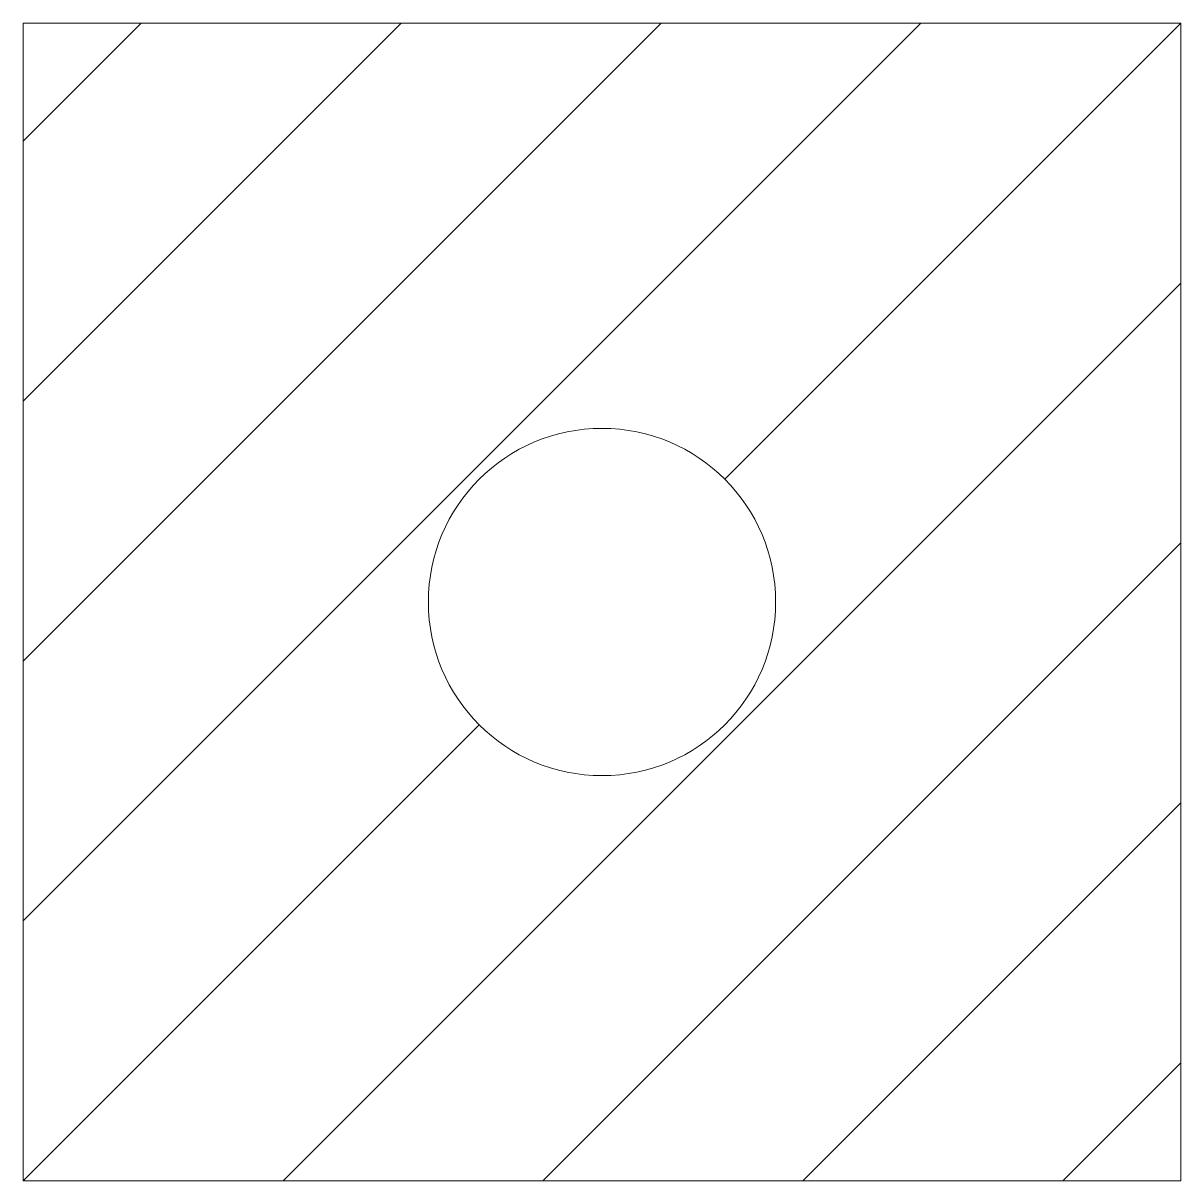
# Model space of a CAD drawing. Header units: metres. Extents: x 0 to 10, y 0 to 10.
import ezdxf

# ---------------------------------------------------------------- set-up
doc = ezdxf.new("R2010")
doc.units = ezdxf.units.M
doc.layers.add('SINIR', color=7, linetype='Continuous', lineweight=18)
doc.layers.add('Tarama', color=253, linetype='Continuous', lineweight=13, true_color=0x8c9aaa)

msp = doc.modelspace()

# ---------------------------------------------------------------- hatches: boundary and pattern name
at = {"layer": 'Tarama'}
h = msp.add_hatch(dxfattribs=at)
h.set_pattern_fill('ANSI31', color=256, scale=0.5, style=0)
h.paths.add_polyline_path([(0, 0), (10, 0), (10, 10), (0, 10)])
h.paths.add_polyline_path([(3.5, 5, -1), (6.5, 5, -1)], flags=0)

# ---------------------------------------------------------------- linework, layer by layer
at = {"layer": 'SINIR', "flags": 128}
msp.add_lwpolyline([(0, 0), (10, 0), (10, 10), (0, 10)], close=True, dxfattribs=at)
at = {"layer": 'SINIR'}
msp.add_circle((5, 5), 1.5, dxfattribs=at)

doc.saveas('drawing.dxf')
